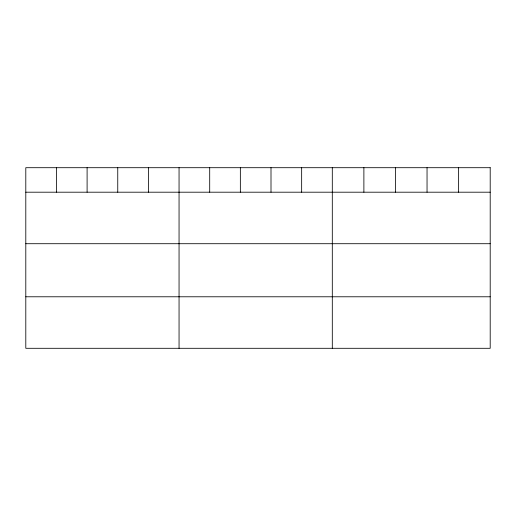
<?xml version="1.0" encoding="UTF-8"?>
<svg xmlns="http://www.w3.org/2000/svg" width="516" height="516" viewBox="0 0 516 516"><rect width="100%" height="100%" fill="white"/><g stroke="black" fill="none" stroke-linecap="round" stroke-linejoin="round"><path stroke-width="0.77" d="M25.8 192.197L490.2 192.197M25.8 243.713L490.2 243.713M25.8 296.784L490.2 296.784M458.621 167.7L458.621 192.197M427.042 167.7L427.042 192.197M395.462 167.7L395.462 192.197M363.883 167.7L363.883 192.197M332.304 167.7L332.304 348.3M301.654 167.7L301.654 192.197M271.003 167.7L271.003 192.197M240.353 167.7L240.353 192.197M209.702 167.7L209.702 192.197M179.052 167.7L179.052 348.3M148.402 167.7L148.402 192.197M117.751 167.7L117.751 192.197M87.101 167.7L87.101 192.197M56.45 167.7L56.45 192.197M490.2 167.7L25.8 167.7L25.8 348.3L490.2 348.3L490.2 167.7"/></g></svg>
